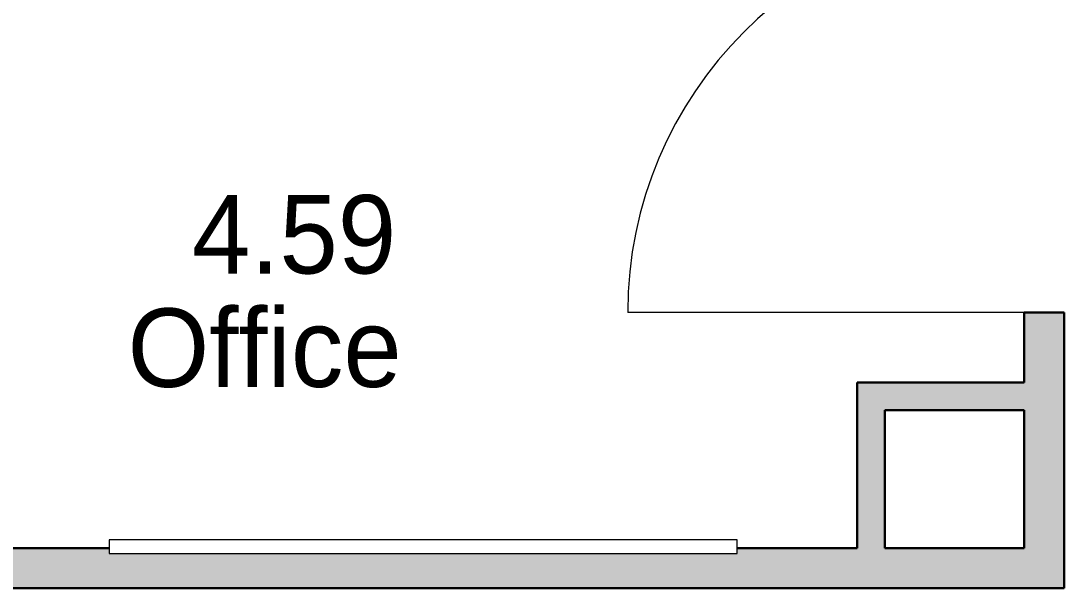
# Model space of a CAD drawing. Header units: millimetres. Extents: x 79795 to 317870, y -36033 to 97293.
# Drawn here: x 158592 to 161251, y 15107 to 16553 of the extents above; entities that cross this region are included whole.
import ezdxf

# ---------------------------------------------------------------- set-up
doc = ezdxf.new("R2010")
doc.units = ezdxf.units.MM
doc.header["$MEASUREMENT"] = 0
for name, color, linetype, lineweight in [('A-AREA-IDEN', 7, 'CONTINUOUS', 9), ('CSM-STL-XX-ZZ-M3-A-XXXX-00001_detached _19_04_21__rvt-1-Level 4$0$A-DOOR', 4, 'CONTINUOUS', 9), ('CSM-STL-XX-ZZ-M3-A-XXXX-00001_detached _19_04_21__rvt-1-Level 4$0$A-WALL-PATT', 7, 'CONTINUOUS', 9), ('CSM-STL-XX-ZZ-M3-A-XXXX-00001_detached _19_04_21__rvt-1-Level 4$0$I-FURN', 8, 'CONTINUOUS', 9), ('CSM-STL-XX-ZZ-M3-A-XXXX-00001_detached _19_04_21__rvt-1-Level 4$0$I-WALL', 7, 'CONTINUOUS', 9)]:
    doc.layers.add(name, color=color, linetype=linetype, lineweight=lineweight)
doc.styles.add('Century Gothic', font='GOTHIC.TTF', dxfattribs={"height": 200})

msp = doc.modelspace()

# ---------------------------------------------------------------- hatches: boundary and pattern name
at = {"layer": 'CSM-STL-XX-ZZ-M3-A-XXXX-00001_detached _19_04_21__rvt-1-Level 4$0$A-WALL-PATT'}
h = msp.add_hatch(color=256, dxfattribs=at)
h.paths.add_polyline_path([(161250.8, 15209.3), (161250.8, 15809.9), (161148.8, 15809.9), (161148.8, 15209.3)], flags=0)
h.paths.add_polyline_path([(161148.8, 16819.9), (161250.8, 16819.9), (161250.8, 18074.8), (161148.8, 18074.8), (161148.8, 17510.8)], flags=0)
h.paths.add_polyline_path([(161148.8, 19084.8), (161250.8, 19084.8), (161250.8, 20774.8), (161148.8, 20774.8), (161148.8, 19246.9)], flags=0)
h.paths.add_polyline_path([(161148.8, 21784.8), (161250.8, 21784.8), (161250.8, 23474.8), (161148.8, 23474.8), (161148.8, 21851.2)], flags=0)
h.paths.add_polyline_path([(161250.8, 24484.8), (161250.8, 26939.8), (161148.8, 26939.8), (161148.8, 24484.8)], flags=0)
for points in [[(161148.8, 15561.1), (161148.8, 15631.1), (160723.6, 15631.1), (160723.6, 15561.1), (160793.6, 15561.1)], [(160793.6, 15209.3), (160793.6, 15561.1), (160723.6, 15561.1), (160723.6, 15209.3)], [(161250.8, 15107.3), (161250.8, 15209.3), (160417.7, 15209.3), (160417.7, 15195.3), (158817.7, 15195.3), (158817.7, 15209.3), (156862.8, 15209.3), (156862.8, 15107.3), (160417.7, 15107.3)]]:
    msp.add_hatch(color=256, dxfattribs=at).paths.add_polyline_path(points, flags=0)

# ---------------------------------------------------------------- linework, layer by layer
at = {"layer": 'CSM-STL-XX-ZZ-M3-A-XXXX-00001_detached _19_04_21__rvt-1-Level 4$0$A-DOOR'}
msp.add_line((161148.8, 15809.9), (160138.8, 15809.9), dxfattribs=at)
msp.add_arc((161148.8, 15809.9), 1010, 90, 180, dxfattribs=at)
at = {"layer": 'CSM-STL-XX-ZZ-M3-A-XXXX-00001_detached _19_04_21__rvt-1-Level 4$0$I-FURN'}
for p, q in [((160417.7, 15230.3), (158817.7, 15230.3)), ((158817.7, 15230.3), (158817.7, 15195.3)), ((160417.7, 15195.3), (160417.7, 15230.3)), ((158817.7, 15195.3), (160417.7, 15195.3))]:
    msp.add_line(p, q, dxfattribs=at)
at = {"layer": 'CSM-STL-XX-ZZ-M3-A-XXXX-00001_detached _19_04_21__rvt-1-Level 4$0$I-WALL', "lineweight": 30}
for p, q in [((161148.8, 15809.9), (161148.8, 15631.1)), ((161250.8, 15809.9), (161148.8, 15809.9)), ((161250.8, 15209.3), (161250.8, 15809.9)), ((161148.8, 15631.1), (160723.6, 15631.1)), ((160723.6, 15631.1), (160723.6, 15561.1)), ((160723.6, 15561.1), (160723.6, 15209.3)), ((160793.6, 15561.1), (161148.8, 15561.1)), ((160793.6, 15209.3), (160793.6, 15561.1)), ((161148.8, 15561.1), (161148.8, 15209.3)), ((158817.7, 15209.3), (156862.8, 15209.3)), ((160723.6, 15209.3), (160417.7, 15209.3)), ((161148.8, 15209.3), (160793.6, 15209.3)), ((161250.8, 15107.3), (161250.8, 15209.3)), ((156862.8, 15107.3), (161250.8, 15107.3))]:
    msp.add_line(p, q, dxfattribs=at)

# ---------------------------------------------------------------- texts
at = {"layer": 'A-AREA-IDEN', "style": 'Century Gothic'}
for s, p in [('4.59', (159028.4, 15908.9)), ('Office', (158864.5, 15619.9))]:
    msp.add_text(s, height=200, dxfattribs=at).set_placement(p)

doc.saveas('drawing.dxf')
